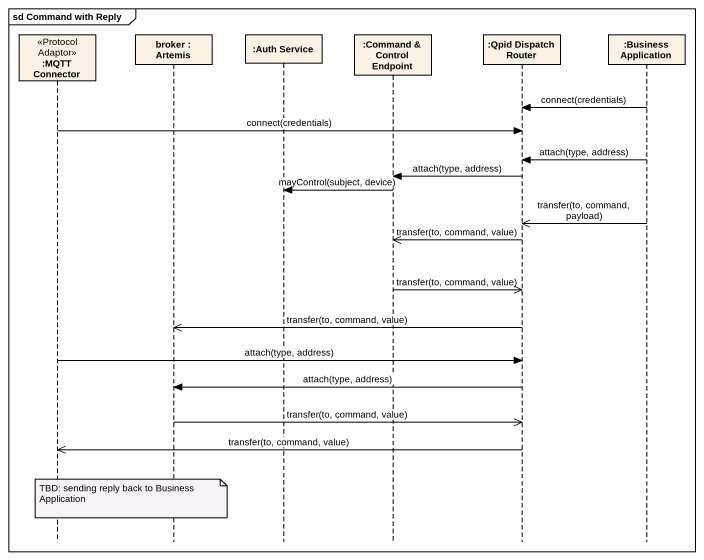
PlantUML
@startuml
mainframe sd Command with Reply
hide footbox
participant ":MQTT Connector" as MQTT_Connector <<Protocol Adaptor>>
participant "broker : Artemis" as broker #FCF2E3
participant ":Auth Service" as Auth_Service #FCF2E3
participant ":Command & Control Endpoint" as Command_Control_Endpoint #FCF2E3
participant ":Qpid Dispatch Router" as Qpid_Dispatch_Router #FCF2E3
participant ":Business Application" as Business_Application

Business_Application -> Qpid_Dispatch_Router : connect(credentials)
MQTT_Connector -> Qpid_Dispatch_Router : connect(credentials)
Business_Application -> Qpid_Dispatch_Router : attach(type, address)
Qpid_Dispatch_Router -> Command_Control_Endpoint : attach(type, address)
Command_Control_Endpoint -> Auth_Service : mayControl(subject, device)
Business_Application ->> Qpid_Dispatch_Router : transfer(to, command, payload)
Qpid_Dispatch_Router ->> Command_Control_Endpoint : transfer(to, command, value)
Command_Control_Endpoint ->> Qpid_Dispatch_Router : transfer(to, command, value)
Qpid_Dispatch_Router ->> broker : transfer(to, command, value)
MQTT_Connector -> Qpid_Dispatch_Router : attach(type, address)
Qpid_Dispatch_Router -> broker : attach(type, address)
broker ->> Qpid_Dispatch_Router : transfer(to, command, value)
Qpid_Dispatch_Router ->> MQTT_Connector : transfer(to, command, value)
note over broker : TBD: sending reply back to Business Application
@enduml
